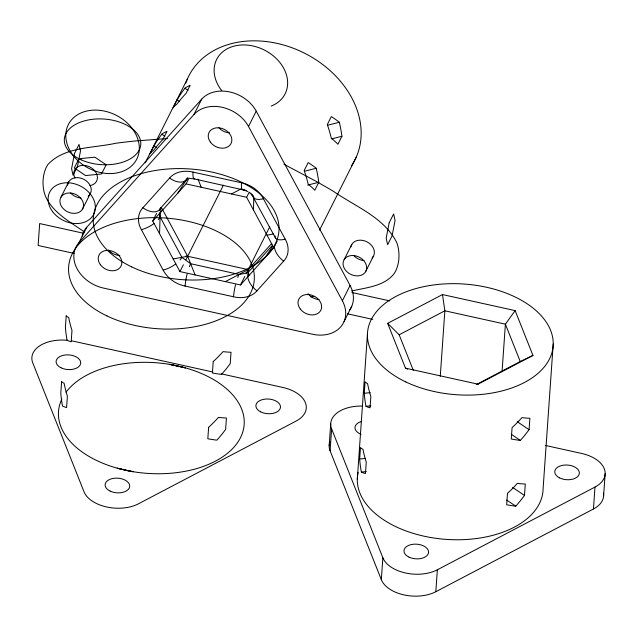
<?xml version="1.0" encoding="UTF-8"?>
<svg xmlns="http://www.w3.org/2000/svg" width="637" height="637" viewBox="0 0 637 637"><rect width="100%" height="100%" fill="white"/><g stroke="black" fill="none" stroke-linecap="round" stroke-linejoin="round"><path stroke-width="0.96" d="M159.553 233.691L160.253 212.025M160.325 209.923L160.389 207.829M253.43 209.915L253.829 197.685M329.178 445.773L330.707 423.852M603.422 493.07A32.845 19.58 4 0 1 593.453 508.987L435.819 591.717A32.845 19.58 4 0 1 381.332 579.678L330.093 450.813L331.622 428.9A32.845 19.58 4 0 1 362.27 406.064M357.293 479.462L367.406 334.799M359.666 459.014L360.462 447.628A123.809 16.156 -4 0 0 362.963 449.292A123.809 111.698 22.6 0 0 366.251 462.183L365.455 473.57A123.809 16.156 -4 0 1 361.37 472.065A123.809 111.698 22.6 0 1 359.666 459.014L365.598 458.425M364.268 393.26L365.065 381.874A123.809 16.156 -4 0 0 367.557 383.53A123.809 111.698 22.6 0 0 370.845 396.429L370.049 407.815A123.809 16.156 -4 0 1 365.964 406.31A123.809 111.698 22.6 0 1 364.268 393.26L370.201 392.671M381.332 579.678L382.861 557.765L331.622 428.9M440.271 376.268L444.849 310.8L442.492 294.565L387.662 323.341L405.482 368.162L406.255 368.52M435.819 591.717L437.356 569.797L594.982 487.066A32.845 19.58 4 0 0 581.613 453.448L545.248 445.422M502.06 371.785L505.388 324.177L515.142 310.609L442.492 294.565M524.49 495.419L525.286 484.032A123.809 28.179 24.9 0 1 517.348 483.387A123.809 99.675 -31.8 0 1 507.482 493.38L506.686 504.767A123.809 28.179 24.9 0 0 515.755 506.168A123.809 99.675 -31.8 0 0 524.49 495.419L512.65 487.456M529.084 429.664L529.88 418.278A123.809 28.179 24.9 0 1 521.942 417.633A123.809 99.675 -31.8 0 1 512.076 427.618L511.28 439.012A123.809 28.179 24.9 0 0 520.349 440.414A123.809 99.675 -31.8 0 0 529.084 429.664L517.244 421.702M553.219 343.972L543.106 488.635A93.05 55.483 4 0 1 443.639 539.181A93.05 55.483 4 0 1 358.121 472.479M593.453 508.987L594.982 487.066M603.621 495.634L605.15 473.713M159.354 210.481L160.046 208.737L187.668 178.049M61.017 197.112L68.724 181.784M82.444 209.223A12.318 9.595 26.7 0 0 70.683 193.027A12.318 9.595 26.7 0 0 62.052 207.248A12.318 9.595 26.7 0 0 82.444 209.223L90.151 193.887M350.079 285.448L342.372 300.783A32.845 25.584 26.7 0 1 312.361 334.218L103.497 288.083A32.845 25.584 26.7 0 1 79.004 242.609L86.72 227.282L201.73 99.109A32.845 25.584 26.7 0 1 256.217 111.141L350.079 285.448A32.845 25.584 26.7 0 1 349.275 310.498M145.228 162.801L187.628 78.47M153.971 145.865L149.966 153.835A123.809 45.546 33.1 0 1 153.804 150.101A123.809 121.5 -5.9 0 1 162.953 139.36L166.966 131.389A123.809 45.546 33.1 0 0 161.814 134.168A123.809 121.5 -5.9 0 0 153.971 145.865L156.296 147.561M177.102 99.874L173.097 107.836A123.809 45.546 33.1 0 1 176.927 104.102A123.809 121.5 -5.9 0 1 186.084 93.36L190.089 85.39A123.809 45.546 33.1 0 0 184.945 88.169A123.809 121.5 -5.9 0 0 177.102 99.874L179.419 101.562M79.004 242.609L194.022 114.437L201.73 99.109M277.262 240.993L273.838 247.809L240.499 284.962L179.96 271.585L152.753 221.063L156.606 213.395M152.753 221.063L186.084 183.91L189.085 177.946M342.372 300.783L248.51 126.476L256.217 111.141M179.96 271.585L183.384 264.769M185.956 259.657L223.404 185.176M273.838 247.809L246.63 197.287L249.202 192.175M240.499 284.962L244.783 276.442M246.065 273.886L269.65 226.979M318.795 182.278L314.789 190.24A123.809 57.569 1.9 0 0 308.189 184.204A123.809 109.476 79.5 0 0 304.183 170.549L308.189 162.586A123.809 57.569 1.9 0 1 316.199 168.272A123.809 109.476 79.5 0 1 318.795 182.278L307.695 185.088M341.926 136.278L337.913 144.241A123.809 57.569 1.9 0 0 331.312 138.205A123.809 109.476 79.5 0 0 327.314 124.557L331.32 116.587A123.809 57.569 1.9 0 1 339.322 122.272A123.809 109.476 79.5 0 1 341.926 136.278L331.742 138.85M319.543 230.132L356.147 157.339M344.139 259.649L351.855 244.321M365.574 271.76A12.318 9.595 26.7 0 0 353.814 255.564A12.318 9.595 26.7 0 0 345.182 269.785A12.318 9.595 26.7 0 0 365.574 271.76L373.282 256.424M344.068 321.542L351.775 306.206M177.755 193.202L187.78 177.811M265.502 257.093L272.525 246.328M142.919 207.766C137.194 213.594 137.345 222.966 141.39 229.678L163.152 270.104C167.515 278.449 175.955 284.19 185.088 286.077L233.524 296.77C241.646 298.769 251.289 297.447 256.998 290.83L283.664 261.106C289.389 255.278 289.246 245.906 285.201 239.186L263.431 198.768C259.068 190.415 250.628 184.682 241.495 182.795L193.059 172.101C184.937 170.095 175.294 171.417 169.593 178.041L142.919 207.766A16.419 10.073 41.9 0 0 160.707 208.148M225.363 281.618L248.207 269.626L271.744 243.406M159.409 213.037L160.094 216.914L181.864 257.332L190.638 263.726L239.074 274.42L244.027 273.607L248.462 272.047L272.525 245.221M231.494 193.943L241.487 188.695M387.662 323.341L399.16 334.783L444.849 310.8L505.388 324.177L520.246 361.529L476.309 384.581M477.511 384.43L532.962 355.43L515.142 310.609M520.246 361.529L532.962 355.43M327.458 125.274L339.322 122.272M304.335 171.273L316.199 168.272M267.03 235.18L273.384 233.994M173.153 258.956L187.668 256.257L195.089 274.929M351.64 291.029C366.132 287.566 383.896 286.403 393.929 273.918A40.139 31.269 26.7 0 0 396.254 269.714C399.351 262.333 399.71 254.02 397.894 246.272A40.442 31.5 26.7 0 0 396.819 242.729C384.43 217.496 355.319 206.579 333.43 191.315A722.079 562.479 26.7 0 0 315.777 181.139L283.951 164.242M365.964 406.31L370.861 405.825M361.37 472.065L366.259 471.579M167.523 138.524L134.343 141.064A722.079 562.479 26.7 0 0 115.823 143.245C93.384 148.278 65.085 146.383 48.078 164.29A40.139 31.269 26.7 0 0 45.753 168.494C42.655 175.876 42.297 184.181 44.112 191.928A40.442 31.5 26.7 0 0 45.187 195.479C52.298 212.607 70.086 221.772 84.434 232.011M189.77 178.448L194.389 178.941L246.415 190.622L242.203 189.404L247.96 191.61M186.084 183.91L246.63 197.287M83.32 233.206L39.669 223.563L38.14 245.484L74.027 253.407M186.123 255.915L249.171 269.841M351.982 292.55L389.812 300.903M347.539 313.826L372.756 319.392M405.482 368.162L478.14 384.207M212.822 371.992L73.884 341.305A32.845 19.58 4 0 0 71.885 340.906M221.214 373.847L282.756 387.439A32.845 19.58 4 0 1 296.125 421.057L138.492 503.787A32.845 19.58 4 0 1 84.004 491.748L32.766 362.883A32.845 19.58 4 0 1 67.721 340.317M124.637 470.058L133.181 471.714L117.28 468.203L124.151 469.788M406.732 368.743L407.616 369.157M511.28 434.307L520.349 440.414M506.678 500.061L515.755 506.168M184.945 88.169L188.011 90.406M161.814 134.168L164.887 136.406M249.537 192.629L252.395 195.264L250.508 193.146M251.663 194.444L275.502 238.007M161.4 207.471L187.668 256.257M399.16 334.783L413.286 370.312M197.972 179.085L201.22 187.254M248.207 269.626L248.836 275.67M160.675 207.845L161.081 211.779M313.866 296.46A722.079 562.479 26.7 0 1 310.323 296.858M74.919 178.01A12.318 9.595 26.7 0 1 80.811 165.604A12.318 9.595 26.7 0 1 96.521 173.598A12.318 9.595 26.7 0 1 89.881 185.622M221.732 90.629A38.316 29.843 26.7 0 1 229.161 47.839A38.316 29.843 26.7 0 1 281.052 64.066A38.316 29.843 26.7 0 1 271.155 106.084M82.109 236.056A32.845 25.584 26.7 0 1 86.72 227.282M67.641 185.232A12.318 9.595 26.7 0 1 84.036 179.411A12.318 9.595 26.7 0 1 88.161 196.077M80.907 198.003A12.318 9.595 26.7 0 1 70.611 192.963M350.883 246.893A12.318 9.595 26.7 0 1 367.095 241.909A12.318 9.595 26.7 0 1 372.064 257.953M364.038 260.541A12.318 9.595 26.7 0 1 353.734 255.501M319.081 299.565A12.318 9.595 26.7 0 1 307.99 293.657M119.844 255.461A12.318 9.595 26.7 0 1 108.545 249.967M229.583 132.854A12.318 9.595 26.7 0 1 218.921 127.79M194.022 114.437A32.845 25.584 26.7 0 1 248.51 126.476M233.524 296.77A16.419 3.193 -77.5 0 1 235.531 284.779M237.76 277.461A16.419 3.193 -77.5 0 1 239.074 274.42M185.088 286.077A16.419 3.193 -77.5 0 1 187.095 274.077M189.324 266.76A16.419 3.193 -77.5 0 1 190.638 263.726M194.747 178.806A16.419 3.193 -77.5 0 1 193.059 172.101M243.183 189.507A16.419 3.193 -77.5 0 1 241.495 182.795M263.431 198.768A16.419 6.888 -28.3 0 1 253.247 195.527M187.382 178.424A16.419 10.073 41.9 0 1 169.593 178.041M160.094 216.914A16.419 6.888 -28.3 0 1 158.279 219.582M154.035 223.515A16.419 6.888 -28.3 0 1 141.39 229.678M181.864 257.332A16.419 6.888 -28.3 0 1 180.048 260M175.796 263.933A16.419 6.888 -28.3 0 1 163.152 270.104M256.998 290.83A16.419 10.073 41.9 0 1 248.462 272.047M285.201 239.186A16.419 6.888 -28.3 0 1 275.009 235.953M283.664 261.106A16.419 10.073 41.9 0 1 274.348 246.384M185.805 83.097A93.05 72.483 26.7 0 1 304.239 53.046A93.05 72.483 26.7 0 1 351.369 165.939M66.017 392.201A93.05 55.483 4 0 1 223.261 386.094A93.05 55.483 4 0 1 170.453 473.275A93.05 55.483 4 0 1 61.821 399.136M437.356 569.797A32.845 19.58 4 0 1 382.861 557.765M330.093 450.813A32.845 19.58 4 0 1 329.95 441.935M361.036 434.315A12.318 7.341 4 0 1 354.968 427.523A12.318 7.341 4 0 1 361.561 421.479M61.606 381.611L60.81 393.005A123.809 111.698 22.6 0 0 62.514 406.056A123.809 16.156 -4 0 0 66.598 407.561L67.395 396.174A123.809 111.698 22.6 0 1 64.106 383.275A123.809 16.156 -4 0 1 61.606 381.611M66.2 315.856L65.404 327.251A123.809 111.698 22.6 0 0 67.108 340.301A123.809 16.156 -4 0 0 71.193 341.806L71.989 330.412A123.809 111.698 22.6 0 1 68.7 317.521A123.809 16.156 -4 0 1 66.2 315.856M208.618 427.363L207.821 438.758A123.809 28.179 24.9 0 0 216.891 440.159A123.809 99.675 -31.8 0 0 225.633 429.41L226.43 418.023A123.809 28.179 24.9 0 1 218.483 417.378A123.809 99.675 -31.8 0 1 208.618 427.363M213.22 361.609L212.424 372.995A123.809 28.179 24.9 0 0 221.493 374.397A123.809 99.675 -31.8 0 0 230.228 363.655L231.024 352.261A123.809 28.179 24.9 0 1 223.085 351.624A123.809 99.675 -31.8 0 1 213.22 361.609M74.585 153.294L71.591 168.678L73.048 175.215L77.499 166.361L80.493 150.977L79.036 144.44L74.585 153.294M389.175 222.783L386.181 238.166L387.638 244.696L392.089 235.849L395.083 220.458L393.626 213.928L389.175 222.783M78.924 158.756L74.298 167.961L85.605 175.565L101.538 173.973L106.164 164.776L94.857 157.172L78.924 158.756M170.015 364.444L169.498 364.356L185.399 367.868L170.015 364.444M81.114 159.815A38.316 22.844 4 0 0 140.721 145.196A38.316 22.844 4 0 0 85.868 120.497A38.316 22.844 4 0 0 81.114 159.815M72.897 155.125A38.316 29.843 26.7 0 0 136.207 160.158A38.316 29.843 26.7 0 0 98.6 110.233A38.316 29.843 26.7 0 0 72.897 155.125M52.656 211.707A24.628 19.19 26.7 0 0 93.352 214.94A24.628 19.19 26.7 0 0 69.178 182.851A24.628 19.19 26.7 0 0 52.656 211.707M210.361 142.075A12.318 9.595 26.7 0 0 230.753 144.05A12.318 9.595 26.7 0 0 218.993 127.854A12.318 9.595 26.7 0 0 210.361 142.075M100.431 264.785A12.318 9.595 26.7 0 0 120.799 266.545A12.318 9.595 26.7 0 0 108.847 250.445A12.318 9.595 26.7 0 0 100.431 264.785M300.393 309.144A12.318 9.595 26.7 0 0 320.706 310.474A12.318 9.595 26.7 0 0 308.348 294.549A12.318 9.595 26.7 0 0 300.393 309.144M131.644 266.871A93.05 55.483 4 0 0 278.536 234.185A93.05 55.483 4 0 0 148.19 171.879A93.05 55.483 4 0 0 131.644 266.871M106.968 315.936A93.05 55.483 4 0 0 253.868 283.25A93.05 55.483 4 0 0 123.522 220.943A93.05 55.483 4 0 0 106.968 315.936M60.953 367.756A12.318 7.341 4 0 0 80.604 363.727A12.318 7.341 4 0 0 63.66 355.239A12.318 7.341 4 0 0 60.953 367.756M260.629 411.828A12.318 7.341 4 0 0 280.376 407.943A12.318 7.341 4 0 0 263.583 399.343A12.318 7.341 4 0 0 260.629 411.828M110.209 491.135A12.318 7.341 4 0 0 129.645 486.811A12.318 7.341 4 0 0 112.399 478.562A12.318 7.341 4 0 0 110.209 491.135M405.833 381.945A93.05 55.483 4 0 0 552.725 349.259A93.05 55.483 4 0 0 422.379 286.953A93.05 55.483 4 0 0 405.833 381.945M409.065 557.144A12.318 7.341 4 0 0 428.51 552.82A12.318 7.341 4 0 0 411.255 544.571A12.318 7.341 4 0 0 409.065 557.144M559.485 477.838A12.318 7.341 4 0 0 579.232 473.952A12.318 7.341 4 0 0 562.447 465.352A12.318 7.341 4 0 0 559.485 477.838"/></g></svg>
